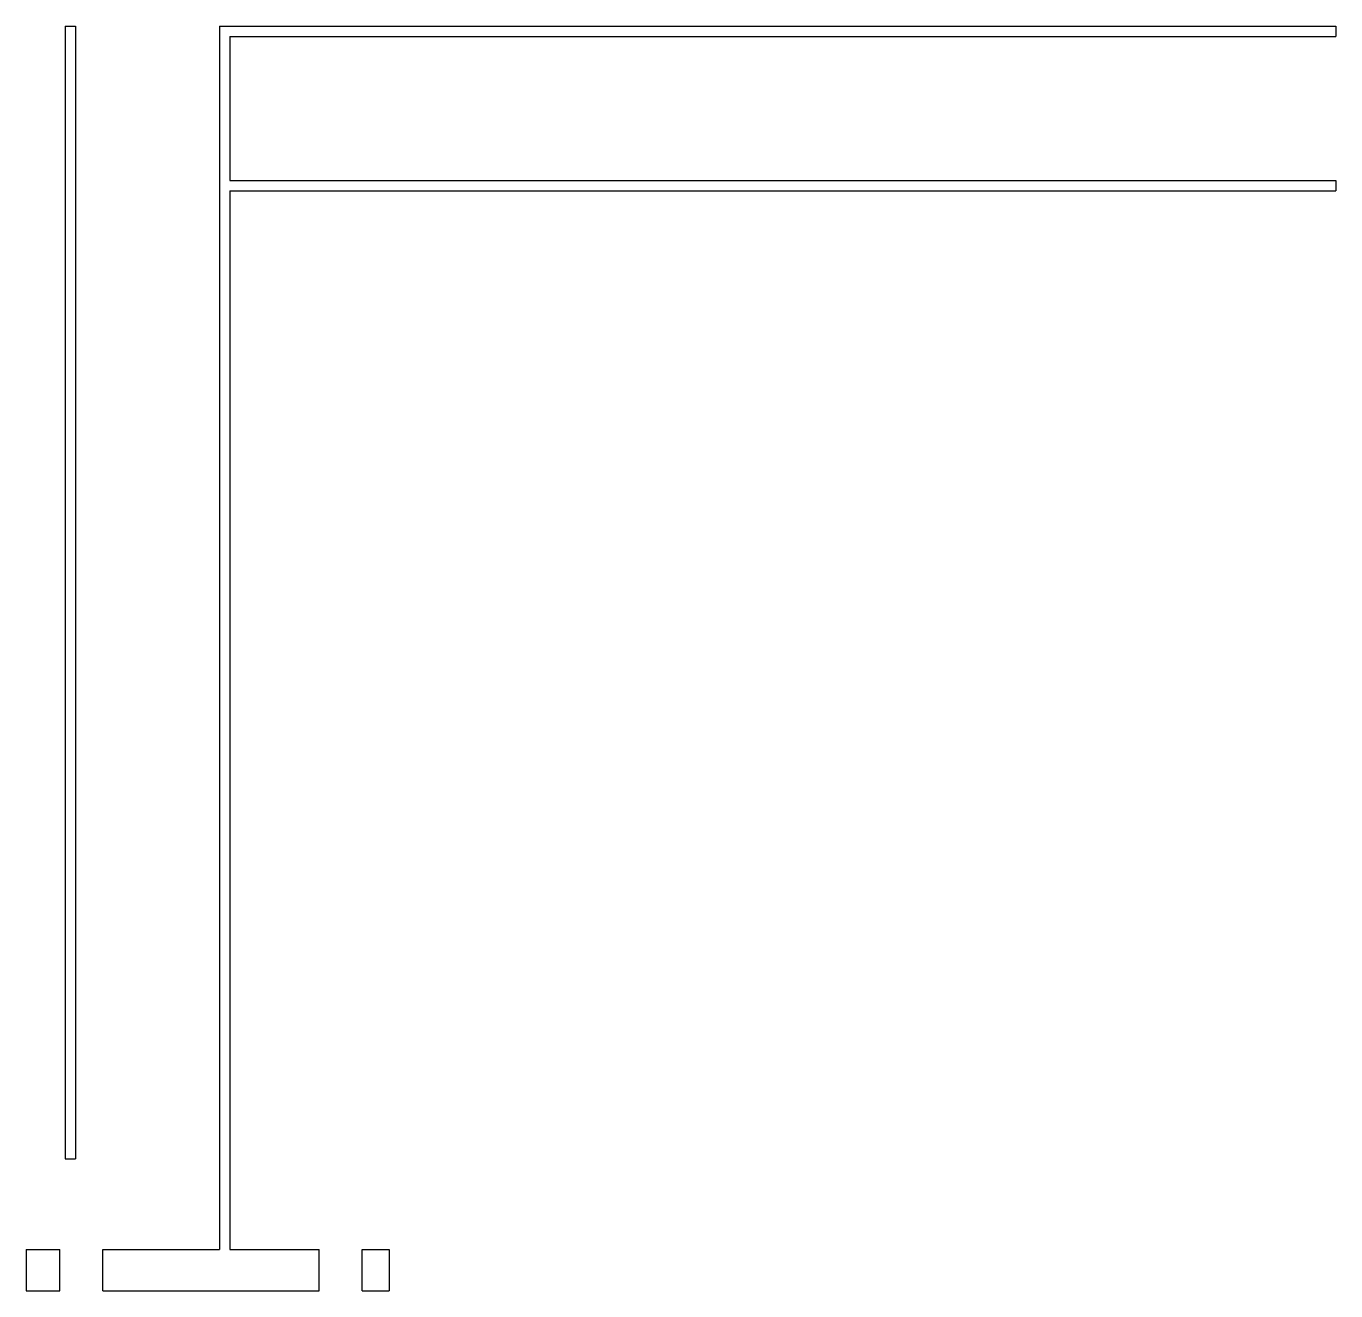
# Model space of a CAD drawing. Header units: millimetres. Extents: x 0 to 202, y 0 to 195.
import ezdxf

# ---------------------------------------------------------------- set-up
doc = ezdxf.new("R2010")
doc.units = ezdxf.units.MM

msp = doc.modelspace()

# ---------------------------------------------------------------- linework, layer by layer
for p, q in [((6, 195, 20), (7.6, 195, 20)), ((6, 195, 20), (6, 20.35, 20)), ((7.6, 195, 20), (7.6, 20.35, 20)), ((29.8, 195, 20), (202, 195, 20)), ((29.8, 195, 20), (29.8, 6.35, 20)), ((202, 195, 20), (202, 193.4, 20)), ((31.4, 193.4, 20), (31.4, 171.2, 20)), ((31.4, 193.4, 20), (202, 193.4, 20)), ((31.4, 171.2, 20), (202, 171.2, 20)), ((202, 171.2, 20), (202, 169.6, 20)), ((31.4, 169.6, 20), (31.4, 6.35, 20)), ((31.4, 169.6, 20), (202, 169.6, 20)), ((6, 20.35, 20), (7.6, 20.35, 20)), ((0, 6.35, 20), (0, 0, 20)), ((0, 6.35, 20), (3, 6.35, 20)), ((3, 6.35, 20), (5.2, 6.35, 20)), ((5.2, 0, 20), (5.2, 6.35, 20)), ((11.8, 0, 20), (11.8, 6.35, 20)), ((11.8, 6.35, 20), (14, 6.35, 20)), ((14, 6.35, 20), (29.8, 6.35, 20)), ((31.4, 6.35, 20), (45.2, 6.35, 20)), ((45.2, 0, 20), (45.2, 6.35, 20)), ((51.8, 0, 20), (51.8, 6.35, 20)), ((51.8, 6.35, 20), (56, 6.35, 20)), ((56, 6.35, 20), (56, 0, 20)), ((0, 0, 20), (5.2, 0, 20)), ((11.8, 0, 20), (45.2, 0, 20)), ((51.8, 0, 20), (56, 0, 20))]:
    msp.add_line(p, q)

doc.saveas('drawing.dxf')
